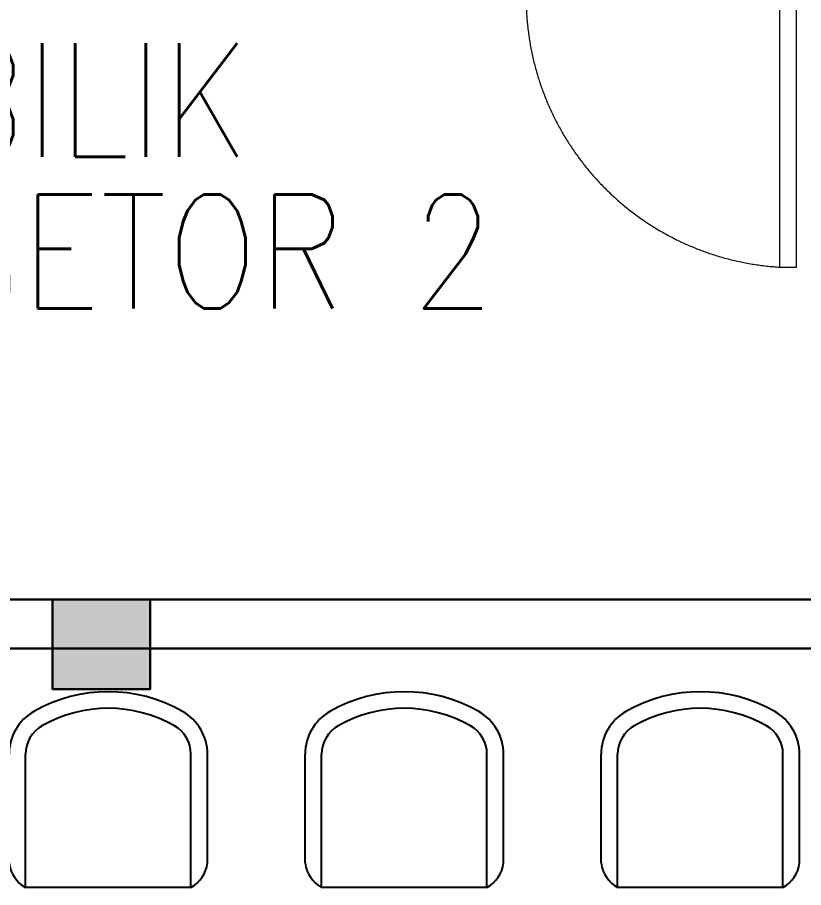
# Model space of a CAD drawing. Header units: inches. Extents: x -86493719 to 430035, y 21644 to 1519532.
# Drawn here: x 47301 to 49717, y 55494 to 58168 of the extents above; entities that cross this region are included whole.
import ezdxf
from ezdxf.enums import TextEntityAlignment as Align

# ---------------------------------------------------------------- set-up
doc = ezdxf.new("R2010")
doc.units = ezdxf.units.IN
doc.header["$MEASUREMENT"] = 0
doc.linetypes.add('DASHED', pattern=[19.05, 12.7, -6.35])
doc.layers.add('Cabinet', color=8, linetype='Continuous')
for name, color, linetype, lineweight in [('COLUMN', 8, 'Continuous', 30), ('DOOR', 8, 'Continuous', 20), ('t3', 8, 'Continuous', 25), ('wall', 8, 'Continuous', 30), ('WIN', 8, 'Continuous', 18)]:
    doc.layers.add(name, color=color, linetype=linetype, lineweight=lineweight)
doc.styles.add('LAILA', font='romans.shx', dxfattribs={"width": 0.85})

# ---------------------------------------------------------------- blocks, each defined once
blk = doc.blocks.new('meja mesyuarat')
at = {"color": 8}
for p, q in [((4565.2, 2689.9), (4565.2, 3099.9)), ((5073.2, 2689.9), (5073.2, 3099.9)), ((5124, 2766.1), (5124, 3100)), ((5424, 2766.1), (5424, 3100)), ((5474.8, 2689.9), (5474.8, 3099.9)), ((5982.8, 2689.9), (5982.8, 3099.9)), ((6033.6, 2766.1), (6033.6, 3100)), ((6333.6, 2766.1), (6333.6, 3100)), ((6384.4, 2689.9), (6384.4, 3099.9)), ((6892.4, 2689.9), (6892.4, 3099.9)), ((6943.2, 2766.1), (6943.2, 3100)), ((5073.2, 2689.9), (4565.2, 2689.9)), ((5982.8, 2689.9), (5474.8, 2689.9)), ((6892.4, 2689.9), (6384.4, 2689.9))]:
    blk.add_line(p, q, dxfattribs=at)
for centre, radius, start, end in [((4819.2, 2830.1), 461.7, 60.3254, 119.6746), ((5728.8, 2830.1), 461.7, 60.3254, 119.6746), ((6638.4, 2830.1), 461.7, 60.3254, 119.6746), ((4819.2, 2830.1), 410.7, 60.283, 119.717), ((5728.8, 2830.1), 410.7, 60.283, 119.717), ((6638.4, 2830.1), 410.7, 60.283, 119.717), ((4665.4, 3100), 151, 119.6746, 180), ((4973, 3100), 151, 0, 60.3254), ((5575, 3100), 151, 119.6746, 180), ((5882.6, 3100), 151, 0, 60.3254), ((6484.6, 3100), 151, 119.6746, 180), ((6792.2, 3100), 151, 0, 60.3254), ((4665.2, 3099.9), 100, 119.717, 180), ((4973.2, 3099.9), 100, 0, 60.283), ((5574.8, 3099.9), 100, 119.717, 180), ((5882.8, 3099.9), 100, 0, 60.283), ((6484.4, 3099.9), 100, 119.717, 180), ((6792.4, 3099.9), 100, 0, 60.283), ((4614.9, 2778), 101.2, 186.7783, 240.6019), ((5023.5, 2778), 101.2, 299.3981, 353.2217), ((5524.5, 2778), 101.2, 186.7783, 240.6019), ((5933.1, 2778), 101.2, 299.3981, 353.2217), ((6434.1, 2778), 101.2, 186.7783, 240.6019), ((6842.7, 2778), 101.2, 299.3981, 353.2217)]:
    blk.add_arc(centre, radius, start, end, dxfattribs=at)
blk = doc.blocks.new('Dp900')
at = {"layer": 'DOOR', "color": 4}
for p, q in [((35, 150), (0, 150)), ((35, 150), (35, 100)), ((900, 150), (865, 150)), ((865, 150), (865, 100)), ((50, 100), (35, 100)), ((50, 100), (50, 50)), ((850, 100), (850, 50)), ((865, 100), (850, 100)), ((50, 50), (35, 50)), ((35, 50), (35, 0)), ((865, 50), (850, 50)), ((865, 50), (865, 0)), ((0, 0), (35, 0)), ((865, 0), (900, 0))]:
    blk.add_line(p, q, dxfattribs=at)
at = {"layer": 'DOOR', "color": 1}
for p, q in [((0, 150), (0, 0)), ((0, 150), (0, 0)), ((900, 150), (900, 0)), ((900, 150), (900, 0))]:
    blk.add_line(p, q, dxfattribs=at)
at = {"layer": 'DOOR'}
blk.add_lwpolyline([(35, 150), (35, 980), (85, 980), (85, 150)], close=True, dxfattribs=at)
at = {"layer": 'DOOR', "color": 9, "linetype": 'DASHED', "ltscale": 100}
blk.add_arc((35, 150), 830, 360, 86.5464, dxfattribs=at)

msp = doc.modelspace()

# ---------------------------------------------------------------- hatches: boundary and pattern name
at = {"layer": 'COLUMN'}
msp.add_hatch(color=256, dxfattribs=at).paths.add_polyline_path([(47409.3, 56378.6), (47709.3, 56378.6), (47709.3, 56103.6), (47409.3, 56103.6)])

# ---------------------------------------------------------------- linework, layer by layer
msp.add_lwpolyline([(47409.3, 56378.6), (47709.3, 56378.6), (47709.3, 56103.6), (47409.3, 56103.6)], close=True, dxfattribs=at)
at = {"layer": 'wall'}
for p, q in [((43784.3, 56378.6), (51709.3, 56378.6)), ((47709.3, 56253.6), (47709.3, 56103.6)), ((44284.3, 56228.6), (51709.3, 56228.6))]:
    msp.add_line(p, q, dxfattribs=at)
at = {"layer": 'WIN'}
msp.add_line((47709.3, 56103.6), (47709.3, 56378.6), dxfattribs=at)

# ---------------------------------------------------------------- block references
at = {"layer": 'Cabinet'}
msp.add_blockref('meja mesyuarat', (42761.1, 52803.6), dxfattribs=at)
at = {"layer": 'DOOR', "rotation": 180}
msp.add_blockref('Dp900', (49729.3, 58378.6), dxfattribs=at)

# ---------------------------------------------------------------- texts
at = {"layer": 't3', "style": 'LAILA', "width": 0.85}
for s, p in [('BILIK ', (47058.3, 58088.6)), ('SETOR 2', (47058.3, 57623.4))]:
    msp.add_text(s, height=350, dxfattribs=at).set_placement(p, align=Align.TOP_LEFT)

doc.saveas('drawing.dxf')
